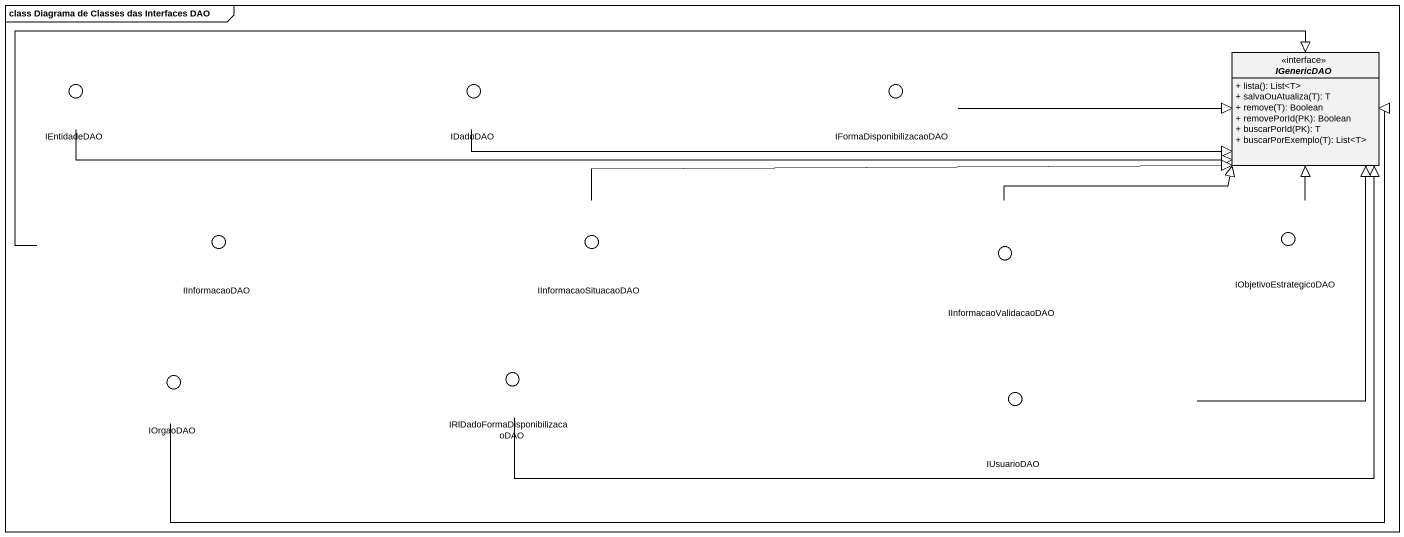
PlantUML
@startuml
mainframe class Diagrama de Classes das Interfaces DAO
allowmixing
hide circle
hide empty members
skinparam classAttributeIconSize 0
() IEntidadeDAO <<interface>>
() IDadoDAO <<interface>>
() IFormaDisponibilizacaoDAO <<interface>>
interface IGenericDAO <<interface>> {
  + lista(): List<T>
  + salvaOuAtualiza(T): T
  + remove(T): Boolean
  + removePorId(PK): Boolean
  + buscarPorId(PK): T
  + buscarPorExemplo(T): List<T>
}
() IInformacaoDAO <<interface>>
() IInformacaoSituacaoDAO <<interface>>
() IInformacaoValidacaoDAO <<interface>>
() IObjetivoEstrategicoDAO <<interface>>
() IOrgaoDAO <<interface>>
() "IRlDadoFormaDisponibilizacaoDAO" as IRlDadoFormaDisponibilizacao <<interface>>
() IUsuarioDAO <<interface>>
IEntidadeDAO -right-|> IGenericDAO
IDadoDAO -right-|> IGenericDAO
IFormaDisponibilizacaoDAO -right-|> IGenericDAO
IInformacaoDAO -right-|> IGenericDAO
IInformacaoSituacaoDAO -right-|> IGenericDAO
IInformacaoValidacaoDAO -right-|> IGenericDAO
IObjetivoEstrategicoDAO -up-|> IGenericDAO
IOrgaoDAO -right-|> IGenericDAO
IRlDadoFormaDisponibilizacao -right-|> IGenericDAO
IUsuarioDAO -up-|> IGenericDAO
@enduml
